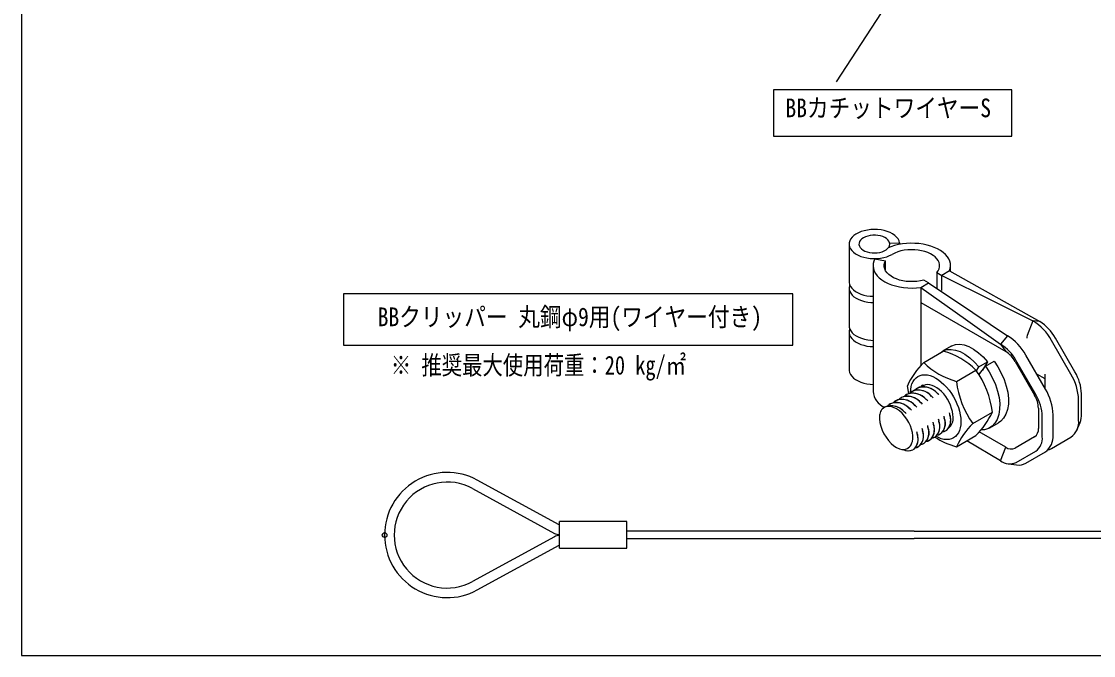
# Model space of a CAD drawing. Units: millimetres on the paper. Extents: x -143 to 139, y -97 to 98.
# Drawn here: x -142.7 to -31.3, y -96.6 to -30.7 of the extents above; entities that cross this region are included whole.
import ezdxf
from ezdxf.enums import TextEntityAlignment as Align

# ---------------------------------------------------------------- set-up
doc = ezdxf.new("R2010")
doc.units = ezdxf.units.MM
doc.header["$PDMODE"] = 32
doc.header["$PDSIZE"] = 0.5
doc.layers.add('0-0_文字･図枠･寸法', color=7, linetype='Continuous')
doc.layers.add('0-4_BBクリッパー', color=7, linetype='Continuous')
doc.styles.add('ＭＳ ゴシック', font='')
doc.styles.get('ＭＳ ゴシック').set_extended_font_data('MS Gothic')

msp = doc.modelspace()

# ---------------------------------------------------------------- linework, layer by layer
at = {"layer": '0-0_文字･図枠･寸法'}
for p, q in [((-46.704, -19.543), (-58.02, -37.001)), ((-142.659, -96.577), (139.341, -96.577))]:
    msp.add_line(p, q, dxfattribs=at)
msp.add_lwpolyline([(139.341, 98.423), (-142.659, 98.423), (-142.659, -96.577)], dxfattribs=at)
for points in [[(-64.554, -37.798), (-64.554, -42.625), (-39.785, -42.625), (-39.785, -37.798)], [(-109.196, -59.02), (-109.196, -64.339), (-62.533, -64.339), (-62.533, -59.02)]]:
    msp.add_lwpolyline(points, close=True, dxfattribs=at)
at = {"layer": '0-4_BBクリッパー'}
for p, q in [((-56.684, -53.833), (-56.684, -57.752)), ((-52.594, -54.203), (-52.594, -54.221)), ((-52.467, -53.753), (-51.447, -53.701)), ((-51.447, -53.701), (-51.447, -53.872)), ((-54.003, -55.361), (-52.908, -55.566)), ((-52.908, -56.593), (-52.908, -55.566)), ((-52.472, -55.039), (-52.205, -54.904)), ((-54.2, -56.08), (-54.2, -69.142)), ((-47.571, -56.796), (-47.571, -58.442)), ((-47.571, -56.796), (-47.062, -57.09)), ((-46.248, -56.619), (-47.062, -57.09)), ((-46.248, -56.619), (-36.883, -61.878)), ((-46.138, -56.681), (-46.138, -56.08)), ((-49.234, -58.343), (-48.42, -57.873)), ((-48.42, -57.873), (-48.928, -57.58)), ((-47.062, -58.657), (-47.062, -57.09)), ((-56.684, -58.405), (-56.684, -62.324)), ((-49.234, -58.343), (-49.234, -59.911)), ((-49.234, -59.911), (-49.234, -66.481)), ((-49.234, -59.911), (-40.404, -65.008)), ((-37.588, -61.815), (-38.172, -63.319)), ((-36.883, -61.878), (-37.588, -61.815)), ((-56.684, -62.977), (-56.684, -66.896)), ((-40.247, -63.35), (-40.953, -64.228)), ((-46.079, -64.451), (-46.984, -64.973)), ((-40.953, -64.228), (-40.404, -65.008)), ((-33.639, -67.357), (-35.669, -63.841)), ((-33.222, -67.116), (-35.251, -63.601)), ((-48.936, -66.137), (-46.9, -64.962)), ((-36.298, -68.892), (-38.328, -65.377)), ((-43.456, -66.998), (-43.206, -66.596)), ((-43.206, -66.596), (-42.301, -66.073)), ((-43.198, -67.405), (-42.533, -66.534)), ((-42.301, -66.073), (-42.829, -66.921)), ((-42.557, -66.565), (-42.587, -66.533)), ((-39.444, -66.021), (-37.415, -69.536)), ((-37.292, -69.465), (-39.321, -65.95)), ((-45.54, -68.098), (-43.504, -66.922)), ((-43.038, -67.196), (-43.252, -67.319)), ((-36.316, -67.842), (-37.198, -67.333)), ((-36.316, -68.861), (-36.316, -67.353)), ((-50.483, -69.358), (-50.634, -68.553)), ((-49.585, -68.799), (-49.594, -68.804)), ((-49.02, -68.472), (-49.029, -68.477)), ((-51.847, -70.105), (-51.857, -70.11)), ((-51.282, -69.778), (-51.291, -69.783)), ((-50.716, -69.452), (-50.725, -69.457)), ((-50.151, -69.125), (-50.16, -69.13)), ((-32.844, -72.138), (-32.844, -70.032)), ((-32.546, -71.495), (-32.546, -69.39)), ((-52.982, -70.771), (-53.254, -70.984)), ((-52.988, -70.763), (-53.163, -70.891)), ((-52.979, -70.758), (-52.988, -70.763)), ((-52.802, -70.698), (-52.867, -70.731)), ((-52.413, -70.431), (-52.422, -70.436)), ((-37.017, -70.874), (-37.017, -72.98)), ((-47.942, -72.391), (-47.949, -72.348)), ((-47.376, -72.065), (-47.383, -72.022)), ((-46.811, -71.738), (-46.817, -71.695)), ((-46.245, -71.412), (-46.252, -71.369)), ((-43.842, -72.474), (-41.806, -71.299)), ((-36.616, -73.845), (-36.616, -71.74)), ((-35.503, -73.673), (-35.503, -71.567)), ((-33.023, -73.153), (-32.698, -72.359)), ((-49.639, -73.371), (-49.645, -73.328)), ((-49.073, -73.045), (-49.08, -73.001)), ((-48.507, -72.718), (-48.514, -72.674)), ((-46.653, -73.246), (-46.644, -73.24)), ((-40.404, -74.935), (-43.172, -73.338)), ((-42.064, -72.921), (-41.159, -72.398)), ((-48.915, -74.552), (-48.906, -74.546)), ((-48.35, -74.225), (-48.341, -74.22)), ((-47.784, -73.899), (-47.775, -73.893)), ((-47.219, -73.572), (-47.209, -73.567)), ((-45.54, -74.89), (-43.504, -73.715)), ((-40.953, -76.349), (-44.451, -74.261)), ((-37.415, -73.859), (-39.444, -75.03)), ((-35.669, -75.067), (-33.639, -73.895)), ((-50.552, -75.002), (-50.49, -74.966)), ((-50.49, -74.975), (-50.546, -75.013)), ((-50.539, -75.009), (-50.496, -74.996)), ((-50.52, -74.998), (-50.519, -74.997)), ((-50.046, -75.205), (-50.037, -75.2)), ((-49.481, -74.878), (-49.472, -74.873)), ((-40.953, -76.349), (-40.404, -74.935)), ((-39.321, -76.511), (-37.292, -75.339)), ((-38.328, -76.602), (-36.298, -75.43)), ((-40.13, -76.649), (-39.279, -76.765)), ((-86.803, -83.01), (-95.308, -78.355)), ((-95.789, -79.232), (-87.283, -83.887)), ((-86.761, -83.01), (-86.803, -83.01)), ((-79.761, -82.663), (-86.761, -82.663)), ((-86.761, -85.413), (-86.761, -82.663)), ((-79.761, -85.413), (-79.761, -82.663)), ((-87.283, -84.233), (-95.789, -88.888)), ((-86.803, -84.01), (-86.761, -84.01)), ((-86.761, -84.11), (-86.803, -84.11)), ((-49.934, -83.663), (-79.761, -83.663)), ((-79.761, -84.413), (-49.934, -84.413)), ((-49.934, -83.663), (-20.108, -83.663)), ((-20.108, -84.413), (-49.934, -84.413)), ((-95.308, -89.765), (-86.803, -85.11)), ((-86.803, -85.11), (-86.761, -85.11)), ((-86.761, -85.413), (-79.761, -85.413))]:
    msp.add_line(p, q, dxfattribs=at)
for points in [[(-51.447, -53.701), (-51.501, -53.499), (-51.603, -53.303), (-51.749, -53.116), (-51.938, -52.943), (-52.165, -52.786), (-52.427, -52.648), (-52.719, -52.532), (-53.035, -52.439), (-53.37, -52.372), (-53.718, -52.332), (-54.072, -52.319), (-54.425, -52.334), (-54.772, -52.376), (-55.106, -52.444), (-55.421, -52.539), (-55.711, -52.656), (-55.971, -52.796), (-56.196, -52.954), (-56.382, -53.128), (-56.526, -53.315), (-56.624, -53.512), (-56.676, -53.714), (-56.68, -53.919), (-56.636, -54.122), (-56.544, -54.32), (-56.408, -54.509), (-56.229, -54.686), (-56.01, -54.847), (-55.755, -54.989), (-55.47, -55.111), (-55.159, -55.209), (-54.827, -55.282), (-54.482, -55.328), (-54.129, -55.347), (-53.775, -55.339), (-53.426, -55.303), (-53.088, -55.24), (-52.768, -55.151), (-52.472, -55.039)], [(-46.248, -56.619), (-46.17, -56.372), (-46.138, -56.122), (-46.154, -55.871), (-46.216, -55.623), (-46.324, -55.38), (-46.477, -55.145), (-46.673, -54.92), (-46.91, -54.71), (-47.185, -54.515), (-47.494, -54.339), (-47.834, -54.182), (-48.202, -54.048), (-48.592, -53.938), (-49.001, -53.852), (-49.424, -53.793), (-49.855, -53.76), (-50.29, -53.753), (-50.723, -53.775), (-51.15, -53.822), (-51.565, -53.897), (-51.964, -53.996), (-52.343, -54.12), (-52.616, -54.23)], [(-47.571, -56.796), (-47.434, -56.6), (-47.342, -56.395), (-47.295, -56.185), (-47.295, -55.974), (-47.342, -55.764), (-47.434, -55.559), (-47.571, -55.363), (-47.75, -55.178), (-47.968, -55.008), (-48.221, -54.855), (-48.507, -54.722), (-48.819, -54.612), (-49.153, -54.524), (-49.503, -54.462), (-49.864, -54.427), (-50.23, -54.418), (-50.595, -54.436), (-50.954, -54.48), (-51.299, -54.551), (-51.626, -54.646), (-51.93, -54.764), (-52.205, -54.904)], [(-54.003, -55.361), (-54.118, -55.611), (-54.184, -55.868), (-54.199, -56.127), (-54.165, -56.386), (-54.081, -56.641), (-53.949, -56.889), (-53.769, -57.126), (-53.545, -57.351), (-53.279, -57.56), (-52.974, -57.751), (-52.635, -57.921), (-52.264, -58.068), (-51.868, -58.19), (-51.451, -58.286), (-51.017, -58.355), (-50.573, -58.395), (-50.125, -58.407), (-49.676, -58.389), (-49.234, -58.343)], [(-48.928, -57.58), (-49.274, -57.66), (-49.635, -57.713), (-50.005, -57.739), (-50.377, -57.738), (-50.746, -57.708), (-51.106, -57.652), (-51.449, -57.569), (-51.772, -57.461), (-52.067, -57.33), (-52.331, -57.178), (-52.558, -57.007), (-52.746, -56.822), (-52.89, -56.623), (-52.989, -56.416), (-53.041, -56.203), (-53.044, -55.988), (-53, -55.774), (-52.908, -55.566)], [(-56.684, -57.752), (-56.68, -57.838), (-56.636, -58.041), (-56.544, -58.239), (-56.408, -58.428), (-56.229, -58.604), (-56.01, -58.765), (-55.755, -58.908), (-55.47, -59.029), (-55.159, -59.127), (-54.827, -59.2), (-54.482, -59.247), (-54.2, -59.264)], [(-48.42, -57.873), (-43.843, -60.94), (-40.247, -63.35)], [(-47.062, -57.09), (-41.757, -59.736), (-37.588, -61.815)], [(-56.622, -58.079), (-56.645, -58.145), (-56.682, -58.347), (-56.672, -58.55), (-56.615, -58.75), (-56.512, -58.944), (-56.365, -59.129), (-56.177, -59.3), (-55.951, -59.455), (-55.69, -59.592), (-55.401, -59.707), (-55.087, -59.799), (-54.755, -59.865), (-54.411, -59.906), (-54.2, -59.917)], [(-49.234, -58.343), (-44.597, -61.639), (-40.953, -64.228)], [(-56.684, -62.324), (-56.672, -62.469), (-56.615, -62.669), (-56.512, -62.863), (-56.365, -63.047), (-56.177, -63.219), (-55.951, -63.374), (-55.69, -63.51), (-55.401, -63.626), (-55.087, -63.717), (-54.755, -63.784), (-54.411, -63.825), (-54.2, -63.836)], [(-56.622, -62.65), (-56.624, -62.656), (-56.676, -62.858), (-56.68, -63.063), (-56.636, -63.266), (-56.544, -63.464), (-56.408, -63.653), (-56.229, -63.829), (-56.01, -63.99), (-55.755, -64.133), (-55.47, -64.254), (-55.159, -64.352), (-54.827, -64.425), (-54.482, -64.472), (-54.2, -64.489)], [(-38.172, -63.319), (-38.217, -63.471), (-38.232, -63.615)], [(-46.075, -64.458), (-46.019, -64.418), (-45.627, -64.281), (-45.193, -64.249), (-44.732, -64.318), (-44.248, -64.486), (-43.746, -64.755), (-43.241, -65.119), (-42.754, -65.565), (-42.301, -66.073)], [(-47.192, -65.13), (-46.923, -64.94), (-46.532, -64.804), (-46.098, -64.771), (-45.637, -64.84), (-45.153, -65.008), (-44.651, -65.278), (-44.146, -65.642), (-43.659, -66.088), (-43.206, -66.596)], [(-42.533, -66.534), (-42.134, -67.121), (-41.78, -67.759), (-41.486, -68.428), (-41.262, -69.101), (-41.113, -69.756), (-41.041, -70.389), (-41.047, -70.996), (-41.135, -71.554), (-41.3, -72.042), (-41.536, -72.445), (-41.838, -72.764), (-42.208, -72.994), (-42.635, -73.125), (-43.011, -73.146)], [(-42.533, -66.534), (-41.628, -66.012), (-41.229, -66.599), (-40.875, -67.237), (-40.581, -67.905), (-40.357, -68.579), (-40.209, -69.234), (-40.136, -69.866), (-40.142, -70.473), (-40.23, -71.031), (-40.396, -71.519), (-40.631, -71.922), (-40.933, -72.241), (-41.166, -72.387)], [(-56.684, -66.896), (-56.68, -66.981), (-56.636, -67.185), (-56.544, -67.382), (-56.408, -67.571), (-56.229, -67.748), (-56.01, -67.909), (-55.755, -68.051), (-55.47, -68.173), (-55.159, -68.271), (-54.827, -68.344), (-54.482, -68.39), (-54.2, -68.408)], [(-50.303, -69.267), (-50.286, -68.938), (-50.237, -68.633), (-50.156, -68.355), (-50.044, -68.107), (-49.902, -67.893), (-49.733, -67.715), (-49.538, -67.575), (-49.319, -67.476), (-49.08, -67.418), (-48.824, -67.403), (-48.553, -67.429), (-48.272, -67.498), (-47.983, -67.608), (-47.691, -67.758), (-47.398, -67.946), (-47.109, -68.169), (-46.828, -68.426), (-46.557, -68.711), (-46.301, -69.023), (-46.062, -69.357), (-45.843, -69.708), (-45.648, -70.073), (-45.479, -70.447), (-45.337, -70.825), (-45.225, -71.202), (-45.144, -71.574), (-45.095, -71.936), (-45.078, -72.283), (-45.095, -72.611), (-45.144, -72.916), (-45.225, -73.195), (-45.337, -73.442), (-45.479, -73.657), (-45.648, -73.835), (-45.843, -73.974), (-46.062, -74.074), (-46.301, -74.131), (-46.557, -74.147), (-46.828, -74.12)], [(-49.62, -68.989), (-49.921, -69.038), (-50.106, -69.133)], [(-49.589, -68.814), (-49.687, -68.864), (-49.842, -69.019)], [(-49.608, -68.845), (-49.704, -68.894), (-49.826, -69.017)], [(-49.055, -68.663), (-49.355, -68.712), (-49.54, -68.806)], [(-49.023, -68.488), (-49.121, -68.538), (-49.276, -68.693)], [(-49.043, -68.519), (-49.138, -68.567), (-49.261, -68.69)], [(-45.881, -71.82), (-45.898, -71.525), (-45.948, -71.217), (-46.031, -70.9), (-46.144, -70.582), (-46.287, -70.266), (-46.455, -69.961), (-46.647, -69.67), (-46.858, -69.4), (-47.085, -69.155), (-47.322, -68.941), (-47.567, -68.761), (-47.814, -68.618), (-48.059, -68.516), (-48.297, -68.456), (-48.523, -68.438), (-48.734, -68.465), (-48.926, -68.534), (-49.095, -68.645), (-49.102, -68.652)], [(-51.851, -70.12), (-51.949, -70.17), (-52.104, -70.325)], [(-51.87, -70.151), (-51.966, -70.2), (-52.089, -70.323)], [(-51.317, -69.969), (-51.617, -70.018), (-51.802, -70.112)], [(-51.285, -69.794), (-51.384, -69.844), (-51.538, -69.999)], [(-51.305, -69.825), (-51.4, -69.873), (-51.523, -69.996)], [(-50.751, -69.642), (-51.052, -69.691), (-51.237, -69.786)], [(-50.72, -69.467), (-50.818, -69.517), (-50.973, -69.672)], [(-50.739, -69.498), (-50.835, -69.547), (-50.957, -69.67)], [(-50.186, -69.316), (-50.486, -69.365), (-50.671, -69.459)], [(-50.154, -69.141), (-50.253, -69.191), (-50.407, -69.346)], [(-50.174, -69.172), (-50.269, -69.22), (-50.392, -69.343)], [(-48.514, -70.116), (-48.588, -70.05), (-48.663, -69.983)], [(-48.506, -70.121), (-48.615, -70.017), (-48.654, -69.991)], [(-47.948, -69.79), (-48.022, -69.724), (-48.097, -69.657)], [(-47.94, -69.795), (-48.049, -69.69), (-48.089, -69.664)], [(-47.381, -69.464), (-47.455, -69.398), (-47.53, -69.332)], [(-47.375, -69.468), (-47.484, -69.364), (-47.523, -69.338)], [(-50.114, -74.335), (-50.066, -74.058), (-50.062, -73.749), (-50.103, -73.418), (-50.187, -73.075), (-50.316, -72.716), (-50.483, -72.363), (-50.689, -72.019), (-50.924, -71.701), (-51.185, -71.413), (-51.461, -71.166), (-51.758, -70.96), (-52.056, -70.811), (-52.346, -70.723), (-52.621, -70.697), (-52.894, -70.737)], [(-52.416, -70.447), (-52.515, -70.497), (-52.669, -70.652)], [(-52.436, -70.478), (-52.531, -70.526), (-52.654, -70.649)], [(-51.883, -70.295), (-52.183, -70.344), (-52.368, -70.439)], [(-50.205, -71.1), (-50.28, -71.034), (-50.356, -70.966)], [(-50.203, -71.101), (-50.311, -70.996), (-50.351, -70.97)], [(-49.642, -70.771), (-49.717, -70.705), (-49.793, -70.637)], [(-49.637, -70.774), (-49.746, -70.67), (-49.786, -70.644)], [(-49.078, -70.443), (-49.153, -70.377), (-49.229, -70.309)], [(-49.072, -70.448), (-49.18, -70.343), (-49.22, -70.317)], [(-53.513, -71.618), (-53.525, -71.972), (-53.486, -72.354), (-53.394, -72.753), (-53.251, -73.157), (-53.068, -73.542), (-52.847, -73.91), (-52.598, -74.243), (-52.324, -74.539), (-52.039, -74.782), (-51.747, -74.972), (-51.465, -75.098), (-51.192, -75.166), (-50.938, -75.169), (-50.71, -75.108), (-50.628, -75.067)], [(-50.768, -71.428), (-50.877, -71.323), (-50.919, -71.295)], [(-50.767, -71.43), (-50.842, -71.363), (-50.918, -71.296)], [(-47.908, -72.554), (-47.928, -72.456), (-47.949, -72.356)], [(-47.342, -72.23), (-47.362, -72.132), (-47.383, -72.032)], [(-46.776, -71.906), (-46.796, -71.808), (-46.817, -71.709)], [(-46.21, -71.582), (-46.23, -71.484), (-46.251, -71.384)], [(-49.606, -73.527), (-49.626, -73.433), (-49.646, -73.337)], [(-49.041, -73.2), (-49.061, -73.103), (-49.081, -73.004)], [(-48.474, -72.877), (-48.495, -72.779), (-48.515, -72.68)], [(-47.194, -73.525), (-47.113, -73.484), (-46.936, -73.294)], [(-46.975, -73.336), (-46.826, -73.319), (-46.659, -73.235)], [(-46.971, -73.331), (-46.859, -73.319), (-46.698, -73.238)], [(-46.628, -73.198), (-46.547, -73.158), (-46.371, -72.967)], [(-49.456, -74.831), (-49.375, -74.79), (-49.199, -74.6)], [(-49.238, -74.642), (-49.088, -74.625), (-48.921, -74.541)], [(-49.233, -74.637), (-49.121, -74.625), (-48.961, -74.544)], [(-48.891, -74.504), (-48.809, -74.464), (-48.633, -74.273)], [(-48.672, -74.316), (-48.522, -74.299), (-48.355, -74.215)], [(-48.667, -74.311), (-48.556, -74.298), (-48.395, -74.217)], [(-48.325, -74.178), (-48.244, -74.137), (-48.067, -73.947)], [(-48.106, -73.989), (-47.957, -73.972), (-47.79, -73.888)], [(-48.102, -73.984), (-47.99, -73.972), (-47.831, -73.892)], [(-47.76, -73.851), (-47.678, -73.811), (-47.502, -73.62)], [(-46.828, -74.12), (-47.109, -74.051), (-47.398, -73.941), (-47.668, -73.804)], [(-47.541, -73.663), (-47.391, -73.646), (-47.224, -73.562)], [(-47.536, -73.658), (-47.425, -73.645), (-47.265, -73.565)], [(-50.022, -75.157), (-49.94, -75.117), (-49.764, -74.926)], [(-49.799, -74.964), (-49.687, -74.951), (-49.527, -74.871)], [(-49.791, -74.967), (-49.654, -74.952), (-49.486, -74.868)], [(-36.01, -75.204), (-35.866, -75.16), (-35.669, -75.067)]]:
    msp.add_lwpolyline(points, dxfattribs=at)
msp.add_lwpolyline([(-55.191, -53.18), (-55.366, -53.3), (-55.504, -53.435), (-55.599, -53.582), (-55.651, -53.735), (-55.657, -53.892), (-55.616, -54.047), (-55.532, -54.196), (-55.404, -54.334), (-55.238, -54.458), (-55.039, -54.564), (-54.811, -54.649), (-54.561, -54.71), (-54.297, -54.747), (-54.026, -54.757), (-53.756, -54.74), (-53.495, -54.697), (-53.251, -54.63), (-53.029, -54.539), (-52.837, -54.429), (-52.681, -54.301), (-52.564, -54.159), (-52.49, -54.009), (-52.461, -53.853), (-52.478, -53.697), (-52.541, -53.544), (-52.647, -53.4), (-52.795, -53.269), (-52.978, -53.153), (-53.193, -53.057), (-53.432, -52.984), (-53.69, -52.935), (-53.958, -52.912), (-54.23, -52.915), (-54.496, -52.945), (-54.75, -53), (-54.984, -53.079)], close=True, dxfattribs=at)
for centre, radius, start, end in [((-40.52, -66.514), 5.539, 28.85561, 58.04532), ((-39.375, -65.873), 4.708, 28.85562, 58.04532), ((-43.179, -68.05), 5.539, 28.85561, 58.04532), ((-43.444, -68.222), 4.708, 28.85562, 58.04532), ((-48.982, -72.489), 7.81, 45.46392, 74.54145), ((-41.87, -67.358), 2.769, 28.85561, 58.04532), ((-43.206, -71.969), 8.176, 134.49537, 155.30328), ((-43.553, -60.733), 7.628, 225.10876, 254.89661), ((-51.358, -72.487), 9.626, 7.09279, 35.31857), ((-38.38, -70.221), 5.539, 1.9565, 31.14372), ((-37.252, -69.551), 4.708, 1.95652, 31.14371), ((-49.488, -70.775), 1.767, 38.90057, 111.84255), ((-49.596, -70.994), 2.009, 41.72996, 90.03163), ((-48.922, -70.449), 1.767, 38.90036, 111.83855), ((-49.031, -70.67), 2.011, 41.70254, 90.02134), ((-35.988, -66.909), 9.626, 187.09276, 215.3186), ((-41.039, -71.757), 5.539, 1.9565, 31.14372), ((-52.208, -68.96), 2, 185.2096, 246.33207), ((-51.185, -71.755), 1.767, 38.90041, 111.83876), ((-51.293, -71.975), 2.01, 41.71277, 90.0254), ((-50.619, -71.428), 1.767, 38.90047, 111.84152), ((-50.727, -71.647), 2.008, 41.73661, 90.03356), ((-50.053, -71.102), 1.767, 38.90039, 111.83823), ((-50.162, -71.32), 2.008, 41.74263, 90.0356), ((-39.785, -70.969), 2.77, 1.95653, 31.14369), ((-41.322, -71.9), 4.708, 1.95652, 31.14371), ((-52.27, -71.748), 1.25, 150.01927, 174.03439), ((-52.429, -71.668), 1.071, 140.30939, 149.4894), ((-52.669, -71.453), 0.75, 107.44259, 141.25654), ((-52.316, -72.408), 1.767, 38.90038, 111.84028), ((-52.422, -72.627), 2.008, 41.50269, 90.09206), ((-51.75, -72.081), 1.767, 38.90047, 111.84029), ((-51.859, -72.304), 2.013, 41.67386, 90.01067), ((-48.619, -72.798), 1.372, 307.68749, 23.56278), ((-48.894, -72.767), 1.637, 329.16779, 19.22663), ((-48.051, -72.473), 1.369, 307.64683, 23.46532), ((-48.326, -72.441), 1.635, 329.149, 19.18149), ((-47.488, -72.145), 1.371, 307.67691, 23.53333), ((-47.759, -72.115), 1.633, 329.1359, 19.14942), ((-47.198, -71.94), 1.322, 310.82796, 5.22779), ((-49.94, -67.386), 9.026, 315.48467, 334.31399), ((-34.766, -72.327), 1.931, 305.69803, 5.62039), ((-34.817, -71.541), 2.272, 338.89352, 1.14127), ((-50.314, -73.778), 1.37, 307.66055, 23.48727), ((-50.599, -73.744), 1.645, 329.2324, 19.38098), ((-49.75, -73.451), 1.371, 307.66933, 23.52168), ((-50.03, -73.419), 1.642, 329.20632, 19.31883), ((-49.183, -73.126), 1.369, 307.65203, 23.47171), ((-49.462, -73.093), 1.639, 329.18643, 19.27098), ((-37.406, -78.802), 9.026, 135.48464, 154.31401), ((-37.978, -73.074), 0.966, 305.6981, 5.62033), ((-51.045, -74.255), 0.91, 311.40056, 338.39809), ((-52.028, -73.847), 1.976, 337.88068, 345.67904), ((-50.88, -74.105), 1.37, 307.65435, 23.487), ((-51.163, -74.071), 1.644, 329.22365, 19.35997), ((-43.1, -66.437), 8.798, 237.87116, 253.9008), ((-38.25, -74.006), 1.642, 305.69805, 5.62035), ((-37.425, -73.862), 1.931, 305.69803, 5.62039), ((-50.553, -74.345), 0.969, 238.03706, 298.47251), ((-50.522, -74.338), 0.977, 238.12039, 298.74952), ((-51.236, -73.991), 1.236, 299.45441, 309.94487), ((-39.842, -74.151), 0.966, 234.38182, 294.31395), ((-39.997, -75.015), 1.641, 234.38185, 294.31393), ((-39.042, -75.293), 1.492, 260.83696, 298.58936), ((-98.431, -84.06), 6.503, 61.30861, 180), ((-98.431, -84.06), 5.503, 61.30861, 298.69139), ((-98.431, -84.06), 6.503, 180, 298.69139), ((-86.803, -83.01), 1, 241.30862, 270), ((-86.803, -85.11), 1, 90, 118.69138)]:
    msp.add_arc(centre, radius, start, end, dxfattribs=at)
msp.add_point((-104.934, -84.06), dxfattribs=at)

# ---------------------------------------------------------------- texts
at = {"layer": '0-0_文字･図枠･寸法', "style": 'ＭＳ ゴシック'}
for s, width, p in [('BBカチットワイヤーS', 0.85, (-63.301, -41.243)), ('BBクリッパー 丸鋼φ9用(ワイヤー付き)', 0.85, (-105.658, -62.946)), ('※ 推奨最大使用荷重：20 kg/㎡', 0.8, (-104.293, -67.967))]:
    msp.add_text(s, height=1.94, dxfattribs=dict(at, width=width)).set_placement(p, align=Align.BOTTOM_LEFT)

doc.saveas('drawing.dxf')
